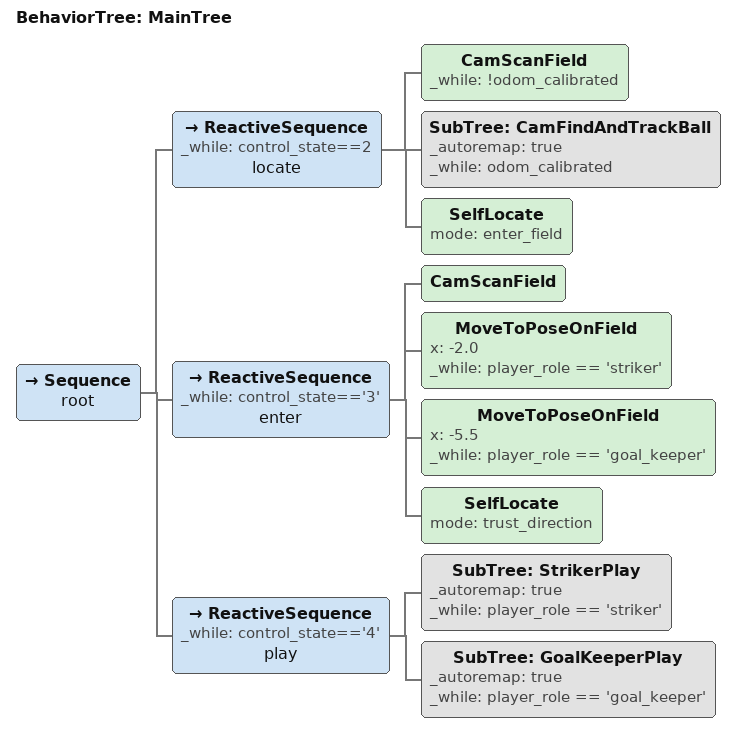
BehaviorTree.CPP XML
<root BTCPP_format="4">
    <include path="./subtrees/subtree_cam_find_and_track_ball.xml" />
    <include path="./subtrees/subtree_striker_play.xml" />
    <include path="./subtrees/subtree_goal_keeper_play.xml" />

    <BehaviorTree ID="MainTree">
        <Sequence name="root">
            <ReactiveSequence _while="control_state==2"  name="locate">
                <CamScanField  _while="!odom_calibrated"/>
                <SubTree ID="CamFindAndTrackBall" _autoremap="true" _while="odom_calibrated" />
                <SelfLocate mode="enter_field" />
            </ReactiveSequence>

            <ReactiveSequence _while="control_state=='3'" name="enter">
                <CamScanField />
                <MoveToPoseOnField x="-2.0" _while="player_role == 'striker'"     />
                <MoveToPoseOnField x="-5.5" _while="player_role == 'goal_keeper'" />
                <SelfLocate mode="trust_direction" />
            </ReactiveSequence>

            <ReactiveSequence _while="control_state=='4'" name="play">
                <SubTree ID="StrikerPlay" _autoremap="true" _while="player_role == 'striker'" />
                <SubTree ID="GoalKeeperPlay" _autoremap="true" _while="player_role == 'goal_keeper'" />
            </ReactiveSequence>

        </Sequence>
    </BehaviorTree>
</root>
